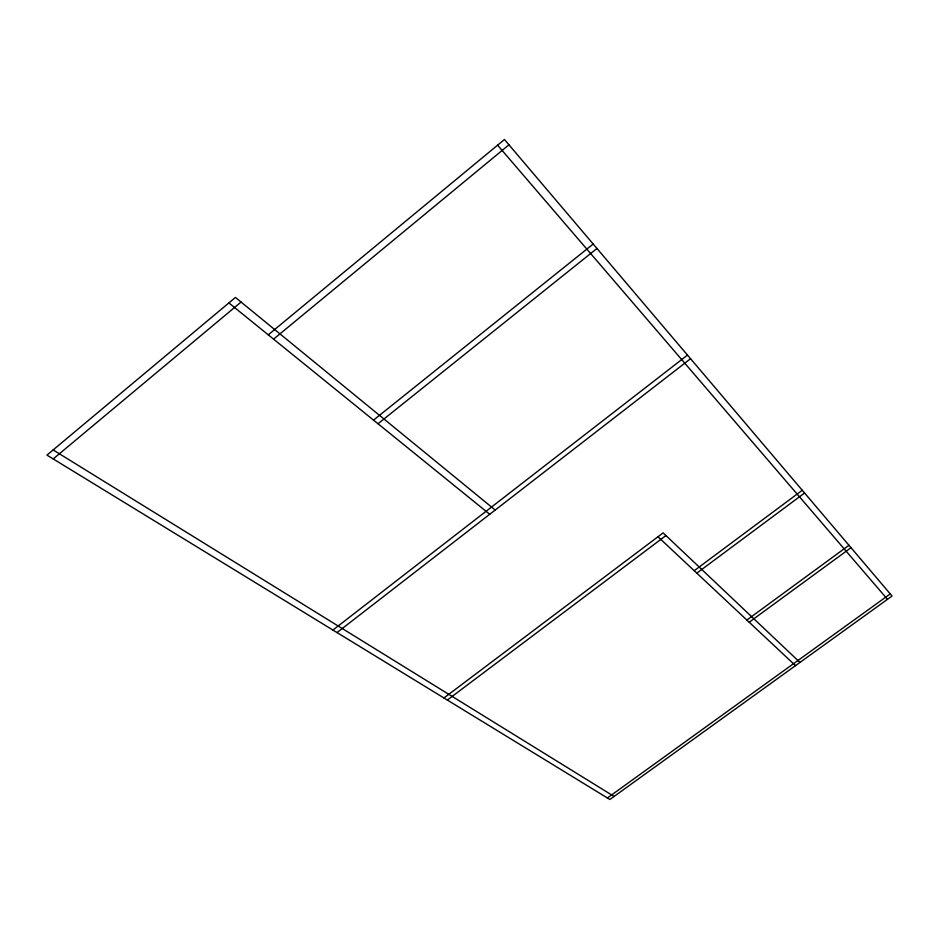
<?xml version="1.0" encoding="UTF-8"?>
<svg xmlns="http://www.w3.org/2000/svg" width="939" height="939" viewBox="0 0 939 939"><rect width="100%" height="100%" fill="white"/><g stroke="black" fill="none" stroke-linecap="round" stroke-linejoin="round"><path stroke-width="1.41" d="M53.206 458.936L241.065 302.053M268.249 334.824L504.454 139.512L892.05 596.03L609.881 799.488L46.95 455.11L235.431 297.44L495.205 510.041M273.578 339.143L508.961 144.817M373.522 420.12L593.19 244.023M378.006 423.759L596.958 248.471M332.922 630.057L687.489 355.095M337.031 632.569L690.564 358.71M443.936 697.97L663.122 532.883L799.969 662.429M447.34 700.048L665.951 535.547M694.214 570.712L802.258 490.264M696.82 573.154L804.57 492.998M746.881 620.057L848.973 545.289M749.181 622.217L851.016 547.695M607.404 797.974L890.242 593.906M53.147 449.922L614.106 796.448M228.87 302.921L489.735 514.279M657.969 536.756L795.521 665.634M497.611 145.169L887.484 599.317"/></g></svg>
